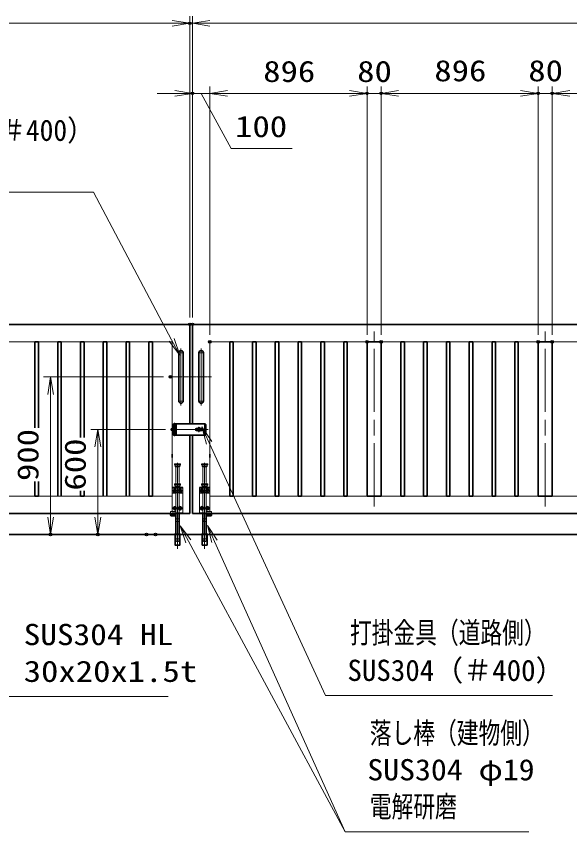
# Model space of a CAD drawing. Units: millimetres at full size. Extents: x -11880 to 11880, y -8400 to 8400.
# Drawn here: x -1146 to 2010, y -2349 to 2305 of the extents above; entities that cross this region are included whole.
import ezdxf
from ezdxf.enums import TextEntityAlignment as Align

# ---------------------------------------------------------------- set-up
doc = ezdxf.new("R2010")
doc.units = ezdxf.units.MM
doc.header["$LTSCALE"] = 30
doc.header["$PDMODE"] = 32
doc.header["$PDSIZE"] = 15
for name, pattern in [('DASHED', [7.5, 6, -1.5]), ('USER1', [9, 6, -0.75, 1.5, -0.75]), ('USER2', [18, 12, -1.5, 3, -1.5]), ('USER3', [1.125, 0.75, -0.125, 0.125, -0.125])]:
    doc.linetypes.add(name, pattern=pattern)
for name, color, linetype, lineweight in [('0-1_外形線', 7, 'Continuous', 35), ('0-2_0', 7, 'Continuous', 18), ('0-3_寸法線', 4, 'Continuous', 18), ('0-5_細線', 2, 'Continuous', 35), ('0-6_隠れ線', 140, 'DASHED', 18), ('0-7_軸線', 200, 'USER2', 15), ('0-9_01', 7, 'Continuous', 18), ('0-A_AM_0N', 7, 'Continuous', 50), ('0-B_AM_7N', 6, 'USER1', 18), ('0-C_想像線', 112, 'USER3', 15)]:
    doc.layers.add(name, color=color, linetype=linetype, lineweight=lineweight)
doc.layers.add('0-4_Defpoints', color=7, linetype='Continuous')
doc.styles.add('ＭＳ ゴシック', font='')
doc.styles.get('ＭＳ ゴシック').set_extended_font_data('MS Gothic')

# ---------------------------------------------------------------- blocks, each defined once
blk = doc.blocks.new('S30')
at = {"layer": '0-3_寸法線'}
for points in [[(2295039.8, 87769367.7), (2266561.4, 87769367.7), (2252677.3, 87805170.1), (2251592.6, 87807967.2)], [(2253143.4, 87805350.9), (2251592.6, 87807967.2), (2252211.1, 87804989.4)]]:
    blk.add_lwpolyline(points, dxfattribs=at)
at = {"layer": '0-3_寸法線', "color": 254, "style": 'ＭＳ ゴシック'}
for s, width, p in [('SUS304 HL', 1.15, (2270329.4, 87777068.2)), ('30x20x1.5t', 1.2, (2270329.4, 87770768.2))]:
    blk.add_text(s, height=3637, dxfattribs=dict(at, width=width)).set_placement(p, align=Align.BOTTOM_LEFT)
blk = doc.blocks.new('_Open')
at = {"layer": '0-2_0', "color": 4}
blk.add_line((-30, 5), (0, 0), dxfattribs=at)
blk.add_lwpolyline([(-30, -5), (0, 0), (-30, 0)], dxfattribs=at)
blk = doc.blocks.new('A$C130E4F3B')
at = {"layer": '0-1_外形線'}
for p, q in [((-375, -4125), (-375, 4125)), ((375, 4125), (375, -4125))]:
    blk.add_line(p, q, dxfattribs=at)
for centre, start, end in [((0, 4125), 0, 180), ((0, -4125), 180, 0)]:
    blk.add_arc(centre, 375, start, end, dxfattribs=at)
at = {"layer": '0-7_軸線'}
for p, q in [((0, 4877.9), (0, -4877.9)), ((0, 4125), (-412.5, 4125)), ((0, 4125), (412.5, 4125)), ((0, -4125), (-412.5, -4125)), ((0, -4125), (412.5, -4125))]:
    blk.add_line(p, q, dxfattribs=at)
at = {"layer": '0-7_軸線', "linetype": 'USER1'}
blk.add_line((-1779.7, 0), (1779.7, 0), dxfattribs=at)
blk = doc.blocks.new('U16')
at = {"layer": '0-A_AM_0N'}
blk.add_lwpolyline([(645, 3787.4), (450, 3674.8), (255, 3787.4), (255, 4012.6), (450, 4125.2), (645, 4012.6)], close=True, dxfattribs=at)
blk.add_circle((450, 3900), 195, dxfattribs=at)
blk.add_circle((450, 3900), 195, dxfattribs=at)
at = {"layer": '0-B_AM_7N'}
for p, q in [((697.7, 3900), (202.3, 3900)), ((450, 4147.7), (450, 3652.3))]:
    blk.add_line(p, q, dxfattribs=at)
blk = doc.blocks.new('U17')
at = {"layer": '0-A_AM_0N'}
blk.add_lwpolyline([(-255, 3787.4), (-450, 3674.8), (-645, 3787.4), (-645, 4012.6), (-450, 4125.2), (-255, 4012.6)], close=True, dxfattribs=at)
blk.add_circle((-450, 3900), 195, dxfattribs=at)
blk.add_circle((-450, 3900), 195, dxfattribs=at)
at = {"layer": '0-B_AM_7N'}
for p, q in [((-202.3, 3900), (-697.7, 3900)), ((-450, 4147.7), (-450, 3652.3))]:
    blk.add_line(p, q, dxfattribs=at)
blk = doc.blocks.new('U18')
at = {"layer": '0-A_AM_0N'}
blk.add_lwpolyline([(645, 787.4), (450, 674.8), (255, 787.4), (255, 1012.6), (450, 1125.2), (645, 1012.6)], close=True, dxfattribs=at)
blk.add_circle((450, 900), 195, dxfattribs=at)
blk.add_circle((450, 900), 195, dxfattribs=at)
at = {"layer": '0-B_AM_7N'}
for p, q in [((697.7, 900), (202.3, 900)), ((450, 1147.7), (450, 652.3))]:
    blk.add_line(p, q, dxfattribs=at)
blk = doc.blocks.new('U19')
at = {"layer": '0-A_AM_0N'}
blk.add_lwpolyline([(-255, 787.4), (-450, 674.8), (-645, 787.4), (-645, 1012.6), (-450, 1125.2), (-255, 1012.6)], close=True, dxfattribs=at)
blk.add_circle((-450, 900), 195, dxfattribs=at)
blk.add_circle((-450, 900), 195, dxfattribs=at)
at = {"layer": '0-B_AM_7N'}
for p, q in [((-202.3, 900), (-697.7, 900)), ((-450, 1147.7), (-450, 652.3))]:
    blk.add_line(p, q, dxfattribs=at)
blk = doc.blocks.new('A$C7BA44824')
at = {"layer": '0-1_外形線'}
for p, q in [((-285, 0), (-285, -3540)), ((285, 0), (285, -3540)), ((1185, 0), (1185, -270)), ((1095, -360), (285, -360))]:
    blk.add_line(p, q, dxfattribs=at)
for points in [[(975, 0), (975, -150), (285, -150)], [(408, -3600), (408, -5400), (-408, -5400), (-408, -3600)]]:
    blk.add_lwpolyline(points, dxfattribs=at)
blk.add_lwpolyline([(525, -3540), (-525, -3540), (-525, -3600), (525, -3600)], close=True, dxfattribs=at)
blk.add_arc((1095, -270), 90, 270, 0, dxfattribs=at)
at = {"layer": '0-6_隠れ線'}
for p, q in [((-900, 4500), (900, 4500)), ((-900, 0), (-900, 4500)), ((900, 4350), (-900, 4350)), ((-495, 5100), (-525, 5070)), ((-525, 4920), (-525, 5070)), ((525, 5070), (-525, 5070)), ((-495, 4890), (-525, 4920)), ((-525, 4920), (525, 4920)), ((-495, 5100), (495, 5100)), ((495, 4890), (-495, 4890)), ((-420, 4650), (-420, 4890)), ((-420, 4650), (-360, 4590)), ((420, 4650), (-420, 4650)), ((360, 4590), (-360, 4590)), ((-285, 4500), (-285, 4590)), ((-285, 4350), (-285, 3570)), ((285, 4590), (285, 4500)), ((285, 4350), (285, 4029.9)), ((420, 4650), (360, 4590)), ((420, 4650), (420, 4890)), ((495, 5100), (525, 5070)), ((525, 4920), (495, 4890)), ((525, 4920), (525, 5070)), ((900, 4500), (900, 360)), ((-900, 3570), (-232.9, 3570)), ((-900, 3480), (-211.7, 3480)), ((-285, 3480), (-285, 150)), ((-119.3, 3626.8), (-232.9, 3570)), ((-79, 3546.3), (-211.7, 3480)), ((-119.3, 3626.8), (-79, 3546.3)), ((119.3, 3626.8), (79, 3546.3)), ((79, 3546.3), (211.7, 3480)), ((232.9, 3570), (119.3, 3626.8)), ((211.7, 3480), (900, 3480)), ((900, 3570), (232.9, 3570)), ((285, 3770.1), (285, 3570)), ((285, 3480), (285, 150)), ((-120, 150), (-900, 150)), ((-120, 0), (-900, 0)), ((-120, 150), (-120, 0)), ((120, 0), (-120, 0)), ((900, 150), (120, 150)), ((120, 150), (120, 0)), ((900, 0), (120, 0)), ((285, 360), (1095, 360)), ((900, 150), (900, 0)), ((1185, 270), (1185, 0)), ((-180, -1380), (-285, -930)), ((285, -930), (-285, -930)), ((180, -1380), (-180, -1380)), ((180, -1380), (285, -930)), ((-378, -5400), (-378, -3600)), ((-375, -3600), (-375, -3540)), ((-285, -4350), (-285, -3540)), ((285, -3540), (285, -4350)), ((375, -3600), (375, -3540)), ((378, -5400), (378, -3600)), ((-180, -4800), (-285, -4350)), ((285, -4350), (-285, -4350)), ((180, -4800), (-180, -4800)), ((180, -4800), (285, -4350))]:
    blk.add_line(p, q, dxfattribs=at)
blk.add_lwpolyline([(285, 150), (975, 150), (975, 0)], dxfattribs=at)
blk.add_arc((1095, 270), 90, 0, 90, dxfattribs=at)
at = {"layer": '0-7_軸線'}
blk.add_line((0, -6032.5), (0, 8659.7), dxfattribs=at)
at = {"layer": '0-C_想像線'}
for p, q in [((-495, 8520), (-525, 8490)), ((-525, 8340), (-525, 8490)), ((525, 8490), (-525, 8490)), ((-495, 8520), (495, 8520)), ((495, 8520), (525, 8490)), ((525, 8340), (525, 8490)), ((-495, 8310), (-525, 8340)), ((-525, 8340), (525, 8340)), ((495, 8310), (-495, 8310)), ((-420, 8070), (-420, 8310)), ((-420, 8070), (-360, 8010)), ((420, 8070), (-420, 8070)), ((360, 8010), (-360, 8010)), ((-285, 5100), (-285, 8010)), ((285, 5100), (285, 8010)), ((420, 8070), (360, 8010)), ((420, 8070), (420, 8310)), ((525, 8340), (495, 8310))]:
    blk.add_line(p, q, dxfattribs=at)
at = {"layer": '0-A_AM_0N'}
for name in ['U17', 'U16', 'U19', 'U18']:
    blk.add_blockref(name, (0, 0), dxfattribs=at)
blk = doc.blocks.new('S40')
at = {"layer": '0-3_寸法線'}
for points in [[(2230689.2, 87855722), (2282265.2, 87855722), (2295640.2, 87830441.2), (2297043.1, 87827789.4)], [(2295198.2, 87830207.4), (2297043.1, 87827789.4), (2296082.1, 87830675)]]:
    blk.add_lwpolyline(points, dxfattribs=at)
at = {"layer": '0-3_寸法線', "color": 254, "style": 'ＭＳ ゴシック'}
for s, width, p in [('両取手 SUS304（＃400）', 0.95, (2230689.2, 87863422.5)), ('φ25-300L', 1.1, (2230084.4, 87857122.5))]:
    blk.add_text(s, height=3637, dxfattribs=dict(at, width=width)).set_placement(p, align=Align.BOTTOM_LEFT)
blk = doc.blocks.new('S41')
at = {"layer": '0-3_寸法線'}
for points in [[(2356741.5, 87746210.8), (2325354.3, 87746210.8), (2303000.2, 87795919.3), (2301769.8, 87798655.4)], [(2303456.2, 87796124.4), (2301769.8, 87798655.4), (2302544.2, 87795714.2)]]:
    blk.add_lwpolyline(points, dxfattribs=at)
at = {"layer": '0-3_寸法線', "color": 254, "style": 'ＭＳ ゴシック'}
for s, width, p in [('落し棒（建物側）', 0.75, (2329554.3, 87760211.4)), ('SUS304 φ19', 1.1, (2329122.3, 87753911.4)), ('電解研磨', 0.75, (2329554.3, 87747611.4))]:
    blk.add_text(s, height=3637, dxfattribs=dict(at, width=width)).set_placement(p, align=Align.BOTTOM_LEFT)
blk = doc.blocks.new('S42')
at = {"layer": '0-3_寸法線'}
for points in [[(2360834.9, 87769534.1), (2321959.7, 87769534.1), (2302041.8, 87812806.9), (2300787.5, 87815532.1)], [(2302496, 87813016), (2300787.5, 87815532.1), (2301587.6, 87812597.9)]]:
    blk.add_lwpolyline(points, dxfattribs=at)
at = {"layer": '0-3_寸法線', "color": 254, "style": 'ＭＳ ゴシック', "width": 0.75}
blk.add_text('打掛金具（道路側）', height=3637, dxfattribs=at).set_placement((2326159.7, 87777385.8), align=Align.BOTTOM_LEFT)
at = {"layer": '0-3_寸法線', "color": 254, "style": 'ＭＳ ゴシック'}
blk.add_text('SUS304（＃400）', height=3637, dxfattribs=at).set_placement((2325727.7, 87770934.6), align=Align.BOTTOM_LEFT)
blk = doc.blocks.new('S43')
at = {"layer": '0-3_寸法線'}
for points in [[(2329134.3, 87746210.8), (2325354.3, 87746210.8), (2298509.2, 87795941), (2297084.1, 87798580.9)], [(2298949.2, 87796178.5), (2297084.1, 87798580.9), (2298069.2, 87795703.5)]]:
    blk.add_lwpolyline(points, dxfattribs=at)

msp = doc.modelspace()

# ---------------------------------------------------------------- linework, layer by layer
at = {"layer": '0-1_外形線'}
for p, q in [((-154.1, -20.87), (-234.46, -20.87)), ((-154.1, -20.87), (-68.46, -20.87)), ((-153.1, -20.87), (-148.1, -20.87)), ((-64.46, -24.87), (-68.46, -20.87)), ((-64.46, -24.87), (-64.46, -81.87)), ((-237.46, -60.87), (-237.46, -66.62)), ((-68.46, -85.87), (-234.46, -85.87)), ((-156.96, -533.37), (-156.96, -85.87)), ((-141.96, -533.37), (-141.96, -85.87)), ((-113.12, -48.37), (-119.46, -48.37)), ((-119.46, -58.37), (-113.12, -58.37)), ((-118.46, -50.87), (-116.71, -50.87)), ((-118.46, -55.87), (-118.46, -50.87)), ((-118.46, -55.87), (-116.71, -55.87)), ((-116.71, -50.87), (-90.46, -50.87)), ((-90.46, -55.87), (-116.71, -55.87)), ((-89.46, -48.37), (-95.8, -48.37)), ((-95.8, -58.37), (-89.46, -58.37)), ((-90.46, -55.87), (-90.46, -50.87)), ((-68.46, -85.87), (-64.46, -81.87)), ((-256.96, -193.87), (-256.96, -212.87)), ((-41.96, -193.87), (-41.96, -212.87)), ((-156.96, -533.37), (-5156.96, -533.37)), ((-141.96, -533.37), (4858.04, -533.37)), ((-5901.96, -653.37), (5588.04, -653.37))]:
    msp.add_line(p, q, dxfattribs=at)
for points in [[(-5156.96, 546.63), (-156.96, 546.63), (-156.96, -20.87)], [(4858.04, 546.63), (-141.96, 546.63), (-141.96, -20.87)], [(-1039.96, -44.89), (-1039.96, 446.63), (-1019.96, 446.63), (-1019.96, -44.89)], [(-909.96, -433.37), (-909.96, 446.63), (-889.96, 446.63), (-889.96, -433.37)], [(-779.96, -99.16), (-779.96, 446.63), (-759.96, 446.63), (-759.96, -99.16)], [(-649.96, -433.37), (-649.96, 446.63), (-629.96, 446.63), (-629.96, -433.37)], [(-519.96, -433.37), (-519.96, 446.63), (-499.96, 446.63), (-499.96, -433.37)], [(-1039.96, -350.98), (-1039.96, -433.37), (-1019.96, -433.37), (-1019.96, -350.98)], [(-759.96, -403), (-759.96, -433.37), (-779.96, -433.37), (-779.96, -403)]]:
    msp.add_lwpolyline(points, dxfattribs=at)
for points in [[(-389.96, -433.37), (-369.96, -433.37), (-369.96, 446.63), (-389.96, 446.63)], [(91.04, -433.37), (71.04, -433.37), (71.04, 446.63), (91.04, 446.63)], [(201.04, -433.37), (221.04, -433.37), (221.04, 446.63), (201.04, 446.63)], [(331.04, -433.37), (351.04, -433.37), (351.04, 446.63), (331.04, 446.63)], [(461.04, -433.37), (481.04, -433.37), (481.04, 446.63), (461.04, 446.63)], [(591.04, -433.37), (611.04, -433.37), (611.04, 446.63), (591.04, 446.63)], [(721.04, -433.37), (741.04, -433.37), (741.04, 446.63), (721.04, 446.63)], [(934.04, 446.63), (854.04, 446.63), (854.04, -433.37), (934.04, -433.37)], [(1067.04, -433.37), (1047.04, -433.37), (1047.04, 446.63), (1067.04, 446.63)], [(1177.04, -433.37), (1197.04, -433.37), (1197.04, 446.63), (1177.04, 446.63)], [(1307.04, -433.37), (1327.04, -433.37), (1327.04, 446.63), (1307.04, 446.63)], [(1437.04, -433.37), (1457.04, -433.37), (1457.04, 446.63), (1437.04, 446.63)], [(1567.04, -433.37), (1587.04, -433.37), (1587.04, 446.63), (1567.04, 446.63)], [(1697.04, -433.37), (1717.04, -433.37), (1717.04, 446.63), (1697.04, 446.63)], [(1910.04, 446.63), (1830.04, 446.63), (1830.04, -433.37), (1910.04, -433.37)]]:
    msp.add_lwpolyline(points, close=True, dxfattribs=at)
for centre, radius, start, end in [((-104.46, -53.37), 10, 30, 150), ((-119.46, -53.37), 5, 90, 270), ((-104.46, -53.37), 10, 210, 330), ((-89.46, -53.37), 5, 270, 90)]:
    msp.add_arc(centre, radius, start, end, dxfattribs=at)
at = {"layer": '0-2_0'}
for p, q in [((-256.96, 446.63), (-5056.96, 446.63)), ((-256.96, -193.87), (-256.96, 446.63)), ((-41.96, -193.87), (-41.96, 446.63)), ((-41.96, 446.63), (4758.04, 446.63))]:
    msp.add_line(p, q, dxfattribs=at)
for points in [[(-5056.96, 446.63), (-5056.96, -433.37), (-256.96, -433.37), (-256.96, -212.87)], [(4758.04, 446.63), (4758.04, -433.37), (-41.96, -433.37), (-41.96, -212.87)]]:
    msp.add_lwpolyline(points, dxfattribs=at)
at = {"layer": '0-3_寸法線'}
for p, q in [((-156.96, 586.63), (-156.96, 2305.19)), ((-156.96, 586.63), (-156.96, 2305.19)), ((-141.96, 586.63), (-141.96, 2305.19)), ((-141.96, 586.63), (-141.96, 2305.19)), ((-156.96, 2265.19), (-5156.96, 2265.19)), ((-256.96, 2265.19), (-356.96, 2265.19)), ((-141.96, 2265.19), (-156.96, 2265.19)), ((-141.96, 2265.19), (4858.04, 2265.19)), ((-41.96, 2265.19), (58.04, 2265.19)), ((-241.96, 1865.19), (-341.96, 1865.19)), ((-141.96, 586.63), (-141.96, 1905.19)), ((-41.96, 1865.19), (-141.96, 1865.19)), ((-41.96, 486.63), (-41.96, 1905.19)), ((-41.96, 486.63), (-41.96, 1905.19)), ((-41.96, 1865.19), (854.04, 1865.19)), ((58.04, 1865.19), (158.04, 1865.19)), ((754.04, 1865.19), (654.04, 1865.19)), ((854.04, 486.63), (854.04, 1905.19)), ((854.04, 486.63), (854.04, 1905.19)), ((854.04, 1865.19), (934.04, 1865.19)), ((934.04, 486.63), (934.04, 1905.19)), ((934.04, 486.63), (934.04, 1905.19)), ((1830.04, 1865.19), (934.04, 1865.19)), ((1034.04, 1865.19), (1134.04, 1865.19)), ((1730.04, 1865.19), (1630.04, 1865.19)), ((1830.04, 486.63), (1830.04, 1905.19)), ((1830.04, 486.63), (1830.04, 1905.19)), ((1910.04, 1865.19), (1830.04, 1865.19)), ((1910.04, 486.63), (1910.04, 1905.19)), ((1910.04, 486.63), (1910.04, 1905.19)), ((2806.04, 1865.19), (1910.04, 1865.19)), ((-306.28, 246.63), (-990.74, 246.63)), ((-950.74, 246.63), (-950.74, -653.37)), ((-295.28, -53.37), (-721.1, -53.37)), ((-681.1, -53.37), (-681.1, -653.37)), ((-443.64, -653.37), (-990.74, -653.37)), ((-392.88, -653.37), (-721.1, -653.37))]:
    msp.add_line(p, q, dxfattribs=at)
msp.add_lwpolyline([(-91.96, 1865.19), (78.53, 1550.47), (427.33, 1550.47)], dxfattribs=at)
at = {"layer": '0-4_Defpoints'}
for p in [(-156.96, 2265.19), (-141.96, 1865.19), (854.04, 1865.19), (934.04, 1865.19), (1830.04, 1865.19), (1910.04, 1865.19), (-156.96, 546.63), (-141.96, 546.63), (-41.96, 446.63), (854.04, 446.63), (934.04, 446.63), (1830.04, 446.63), (1910.04, 446.63), (-266.28, 246.63), (-255.28, -53.37), (-950.74, -653.37), (-681.1, -653.37), (-403.64, -653.37), (-352.88, -653.37)]:
    msp.add_point(p, dxfattribs=at)
at = {"layer": '0-5_細線'}
for p, q in [((-237.46, -20.87), (-249.46, -20.87)), ((-249.46, -32.37), (-234.46, -32.37)), ((-249.46, -32.37), (-249.46, -45.87)), ((-249.46, -45.87), (-234.46, -45.87)), ((-249.46, -60.37), (-249.46, -46.37)), ((-249.46, -46.37), (-234.46, -46.37)), ((-237.46, -31.87), (-237.46, -20.87)), ((-237.46, -20.87), (-234.46, -20.87)), ((-237.46, -32.37), (-237.46, -45.87)), ((-237.46, -60.37), (-237.46, -46.37)), ((-234.46, -32.37), (-234.46, -20.87)), ((-234.46, -46.37), (-234.46, -31.87)), ((-234.46, -45.87), (-234.46, -60.87)), ((-234.46, -60.37), (-249.46, -60.37)), ((-234.46, -60.87), (-249.46, -60.87)), ((-249.46, -60.87), (-249.46, -74.37)), ((-249.46, -74.37), (-234.46, -74.37)), ((-249.46, -74.87), (-234.46, -74.87)), ((-234.46, -85.87), (-243.46, -85.87)), ((-237.46, -66.62), (-237.46, -74.37)), ((-237.46, -85.87), (-237.46, -74.87)), ((-234.46, -74.87), (-234.46, -60.37)), ((-234.46, -74.37), (-234.46, -85.87))]:
    msp.add_line(p, q, dxfattribs=at)
for points in [[(-234.46, -31.87), (-249.46, -31.87), (-249.46, -20.87)], [(-243.46, -85.87), (-249.46, -85.87), (-249.46, -74.87)]]:
    msp.add_lwpolyline(points, dxfattribs=at)
at = {"layer": '0-6_隠れ線'}
for p, q in [((-246.46, -31.87), (-246.46, -20.87)), ((-246.46, -45.87), (-246.46, -32.37)), ((-246.46, -60.37), (-246.46, -46.37)), ((-240.46, -20.87), (-240.46, -31.87)), ((-240.46, -45.87), (-240.46, -32.37)), ((-240.46, -46.37), (-240.46, -60.37)), ((-246.46, -74.37), (-246.46, -60.87)), ((-246.46, -85.87), (-246.46, -74.87)), ((-240.46, -74.37), (-240.46, -60.87)), ((-240.46, -74.87), (-240.46, -85.87))]:
    msp.add_line(p, q, dxfattribs=at)
at = {"layer": '0-6_隠れ線', "linetype": 'Continuous'}
for start, end in [(24.62432, 155.37568), (204.62432, 335.37568)]:
    msp.add_arc((-104.46, -53.37), 6, start, end, dxfattribs=at)
at = {"layer": '0-7_軸線'}
for p, q in [((894.04, -492.37), (894.04, 505.63)), ((1870.04, -492.37), (1870.04, 505.63)), ((-243.46, -15.99), (-243.46, -90.76)), ((-104.46, -68.69), (-104.46, -38.06)), ((-51.78, -53.37), (-255.28, -53.37))]:
    msp.add_line(p, q, dxfattribs=at)
at = {"layer": '0-9_01', "color": 4}
msp.add_line((-72.96, -22.56), (-72.96, -83.73), dxfattribs=at)

# ---------------------------------------------------------------- block references
at = {"layer": '0-1_外形線', "yscale": 0.03333333}
for name, p, xscale in [('A$C130E4F3B', (-206.96, 246.63), -0.03333333), ('A$C130E4F3B', (-91.96, 246.63), 0.03333333), ('A$C7BA44824', (-226.96, -533.37), -0.03333333), ('A$C7BA44824', (-71.96, -533.37), 0.03333333)]:
    msp.add_blockref(name, p, dxfattribs=dict(at, xscale=xscale))
at = {"layer": '0-3_寸法線'}
for name, p, xscale, yscale in [('_Open', (-156.96, 2265.19), 3.333333, 3.333333), ('_Open', (-156.96, 2265.19), 3.333333, 3.333333), ('_Open', (-141.96, 1865.19), 3.333333, 3.333333), ('_Open', (854.04, 1865.19), 3.333333, 3.333333), ('_Open', (854.04, 1865.19), 3.333333, 3.333333), ('_Open', (1830.04, 1865.19), 3.333333, 3.333333), ('_Open', (1830.04, 1865.19), 3.333333, 3.333333), ('S40', (-76781.76, -2927222.78), 0.03333333, 0.03333333), ('S42', (-76781.76, -2927222.78), 0.03333333, 0.03333333), ('S30', (-76781.76, -2927222.78), 0.03333333, 0.03333333), ('S43', (-76781.76, -2927222.78), 0.03333333, 0.03333333), ('S41', (-76781.76, -2927222.78), 0.03333333, 0.03333333)]:
    msp.add_blockref(name, p, dxfattribs=dict(at, xscale=xscale, yscale=yscale))
at = {"layer": '0-3_寸法線', "xscale": 3.333333, "yscale": 3.333333}
for p, rotation in [((-141.96, 2265.19), 180), ((-141.96, 2265.19), 180), ((-41.96, 1865.19), 180), ((-41.96, 1865.19), 180), ((934.04, 1865.19), 180), ((934.04, 1865.19), 180), ((1910.04, 1865.19), 180), ((1910.04, 1865.19), 180), ((-950.74, 246.63), 90), ((-681.1, -53.37), 90), ((-950.74, -653.37), 270), ((-681.1, -653.37), 270)]:
    msp.add_blockref('_Open', p, dxfattribs=dict(at, rotation=rotation))

# ---------------------------------------------------------------- texts
at = {"layer": '0-3_寸法線', "color": 254, "style": 'ＭＳ ゴシック', "width": 1.2}
for s, p in [('896', (262.04, 1893.87)), ('80', (798.04, 1893.87)), ('896', (1238.04, 1897.87)), ('80', (1774.04, 1897.87)), ('100', (101.73, 1579.16))]:
    msp.add_text(s, height=121.2, dxfattribs=at).set_placement(p, align=Align.BOTTOM_LEFT)
for s, p in [('900', (-983.43, -347.37)), ('600', (-713.79, -401.99))]:
    msp.add_text(s, height=121.2, rotation=90, dxfattribs=at).set_placement(p, align=Align.BOTTOM_LEFT)

doc.saveas('drawing.dxf')
